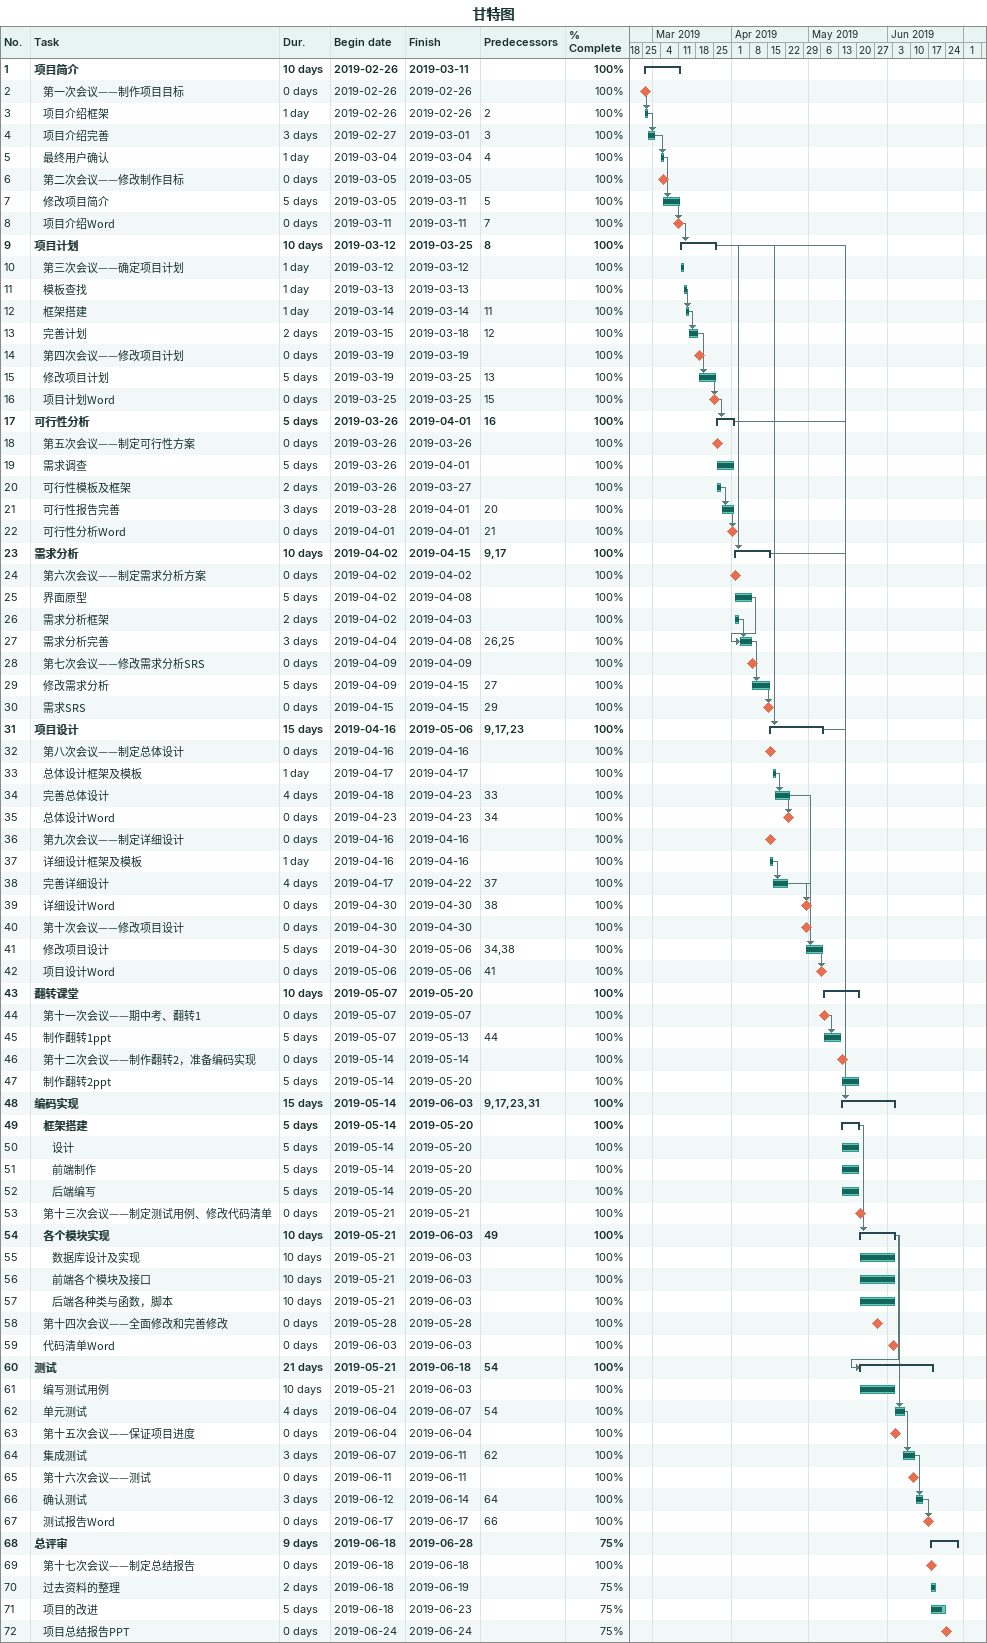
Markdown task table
甘特图

| ID | Level | Task | Duration | Start | Finish | Predecessors | % complete |
|---|---|---|---|---|---|---|---|
| 1 | 1 | **项目简介** | 10d | 2019-02-26 | 2019-03-11 |  | 100 |
| 2 | 2 | 第一次会议——制作项目目标 | 0d | 2019-02-26 | 2019-02-26 |  | 100 |
| 3 | 2 | 项目介绍框架 | 1d | 2019-02-26 | 2019-02-26 | 2 | 100 |
| 4 | 2 | 项目介绍完善 | 3d | 2019-02-27 | 2019-03-01 | 3 | 100 |
| 5 | 2 | 最终用户确认 | 1d | 2019-03-04 | 2019-03-04 | 4 | 100 |
| 6 | 2 | 第二次会议——修改制作目标 | 0d | 2019-03-05 | 2019-03-05 |  | 100 |
| 7 | 2 | 修改项目简介 | 5d | 2019-03-05 | 2019-03-11 | 5 | 100 |
| 8 | 2 | 项目介绍Word | 0d | 2019-03-11 | 2019-03-11 | 7 | 100 |
| 9 | 1 | **项目计划** | 10d | 2019-03-12 | 2019-03-25 | 8 | 100 |
| 10 | 2 | 第三次会议——确定项目计划 | 1d | 2019-03-12 | 2019-03-12 |  | 100 |
| 11 | 2 | 模板查找 | 1d | 2019-03-13 | 2019-03-13 |  | 100 |
| 12 | 2 | 框架搭建 | 1d | 2019-03-14 | 2019-03-14 | 11 | 100 |
| 13 | 2 | 完善计划 | 2d | 2019-03-15 | 2019-03-18 | 12 | 100 |
| 14 | 2 | 第四次会议——修改项目计划 | 0d | 2019-03-19 | 2019-03-19 |  | 100 |
| 15 | 2 | 修改项目计划 | 5d | 2019-03-19 | 2019-03-25 | 13 | 100 |
| 16 | 2 | 项目计划Word | 0d | 2019-03-25 | 2019-03-25 | 15 | 100 |
| 17 | 1 | **可行性分析** | 5d | 2019-03-26 | 2019-04-01 | 16 | 100 |
| 18 | 2 | 第五次会议——制定可行性方案 | 0d | 2019-03-26 | 2019-03-26 |  | 100 |
| 19 | 2 | 需求调查 | 5d | 2019-03-26 | 2019-04-01 |  | 100 |
| 20 | 2 | 可行性模板及框架 | 2d | 2019-03-26 | 2019-03-27 |  | 100 |
| 21 | 2 | 可行性报告完善 | 3d | 2019-03-28 | 2019-04-01 | 20 | 100 |
| 22 | 2 | 可行性分析Word | 0d | 2019-04-01 | 2019-04-01 | 21 | 100 |
| 23 | 1 | **需求分析** | 10d | 2019-04-02 | 2019-04-15 | 9, 17 | 100 |
| 24 | 2 | 第六次会议——制定需求分析方案 | 0d | 2019-04-02 | 2019-04-02 |  | 100 |
| 25 | 2 | 界面原型 | 5d | 2019-04-02 | 2019-04-08 |  | 100 |
| 26 | 2 | 需求分析框架 | 2d | 2019-04-02 | 2019-04-03 |  | 100 |
| 27 | 2 | 需求分析完善 | 3d | 2019-04-04 | 2019-04-08 | 26, 25 | 100 |
| 28 | 2 | 第七次会议——修改需求分析SRS | 0d | 2019-04-09 | 2019-04-09 |  | 100 |
| 29 | 2 | 修改需求分析 | 5d | 2019-04-09 | 2019-04-15 | 27 | 100 |
| 30 | 2 | 需求SRS | 0d | 2019-04-15 | 2019-04-15 | 29 | 100 |
| 31 | 1 | **项目设计** | 15d | 2019-04-16 | 2019-05-06 | 9, 17, 23 | 100 |
| 32 | 2 | 第八次会议——制定总体设计 | 0d | 2019-04-16 | 2019-04-16 |  | 100 |
| 33 | 2 | 总体设计框架及模板 | 1d | 2019-04-17 | 2019-04-17 |  | 100 |
| 34 | 2 | 完善总体设计 | 4d | 2019-04-18 | 2019-04-23 | 33 | 100 |
| 35 | 2 | 总体设计Word | 0d | 2019-04-23 | 2019-04-23 | 34 | 100 |
| 36 | 2 | 第九次会议——制定详细设计 | 0d | 2019-04-16 | 2019-04-16 |  | 100 |
| 37 | 2 | 详细设计框架及模板 | 1d | 2019-04-16 | 2019-04-16 |  | 100 |
| 38 | 2 | 完善详细设计 | 4d | 2019-04-17 | 2019-04-22 | 37 | 100 |
| 39 | 2 | 详细设计Word | 0d | 2019-04-30 | 2019-04-30 | 38 | 100 |
| 40 | 2 | 第十次会议——修改项目设计 | 0d | 2019-04-30 | 2019-04-30 |  | 100 |
| 41 | 2 | 修改项目设计 | 5d | 2019-04-30 | 2019-05-06 | 34, 38 | 100 |
| 42 | 2 | 项目设计Word | 0d | 2019-05-06 | 2019-05-06 | 41 | 100 |
| 43 | 1 | **翻转课堂** | 10d | 2019-05-07 | 2019-05-20 |  | 100 |
| 44 | 2 | 第十一次会议——期中考、翻转1 | 0d | 2019-05-07 | 2019-05-07 |  | 100 |
| 45 | 2 | 制作翻转1ppt | 5d | 2019-05-07 | 2019-05-13 | 44 | 100 |
| 46 | 2 | 第十二次会议——制作翻转2，准备编码实现 | 0d | 2019-05-14 | 2019-05-14 |  | 100 |
| 47 | 2 | 制作翻转2ppt | 5d | 2019-05-14 | 2019-05-20 |  | 100 |
| 48 | 1 | **编码实现** | 15d | 2019-05-14 | 2019-06-03 | 9, 17, 23, 31 | 100 |
| 49 | 2 | **框架搭建** | 5d | 2019-05-14 | 2019-05-20 |  | 100 |
| 50 | 3 | 设计 | 5d | 2019-05-14 | 2019-05-20 |  | 100 |
| 51 | 3 | 前端制作 | 5d | 2019-05-14 | 2019-05-20 |  | 100 |
| 52 | 3 | 后端编写 | 5d | 2019-05-14 | 2019-05-20 |  | 100 |
| 53 | 2 | 第十三次会议——制定测试用例、修改代码清单 | 0d | 2019-05-21 | 2019-05-21 |  | 100 |
| 54 | 2 | **各个模块实现** | 10d | 2019-05-21 | 2019-06-03 | 49 | 100 |
| 55 | 3 | 数据库设计及实现 | 10d | 2019-05-21 | 2019-06-03 |  | 100 |
| 56 | 3 | 前端各个模块及接口 | 10d | 2019-05-21 | 2019-06-03 |  | 100 |
| 57 | 3 | 后端各种类与函数，脚本 | 10d | 2019-05-21 | 2019-06-03 |  | 100 |
| 58 | 2 | 第十四次会议——全面修改和完善修改 | 0d | 2019-05-28 | 2019-05-28 |  | 100 |
| 59 | 2 | 代码清单Word | 0d | 2019-06-03 | 2019-06-03 |  | 100 |
| 60 | 1 | **测试** | 21d | 2019-05-21 | 2019-06-18 | 54 | 100 |
| 61 | 2 | 编写测试用例 | 10d | 2019-05-21 | 2019-06-03 |  | 100 |
| 62 | 2 | 单元测试 | 4d | 2019-06-04 | 2019-06-07 | 54 | 100 |
| 63 | 2 | 第十五次会议——保证项目进度 | 0d | 2019-06-04 | 2019-06-04 |  | 100 |
| 64 | 2 | 集成测试 | 3d | 2019-06-07 | 2019-06-11 | 62 | 100 |
| 65 | 2 | 第十六次会议——测试 | 0d | 2019-06-11 | 2019-06-11 |  | 100 |
| 66 | 2 | 确认测试 | 3d | 2019-06-12 | 2019-06-14 | 64 | 100 |
| 67 | 2 | 测试报告Word | 0d | 2019-06-17 | 2019-06-17 | 66 | 100 |
| 68 | 1 | **总评审** | 9d | 2019-06-18 | 2019-06-28 |  | 75 |
| 69 | 2 | 第十七次会议——制定总结报告 | 0d | 2019-06-18 | 2019-06-18 |  | 100 |
| 70 | 2 | 过去资料的整理 | 2d | 2019-06-18 | 2019-06-19 |  | 75 |
| 71 | 2 | 项目的改进 | 5d | 2019-06-18 | 2019-06-23 |  | 75 |
| 72 | 2 | 项目总结报告PPT | 0d | 2019-06-24 | 2019-06-24 |  | 75 |
